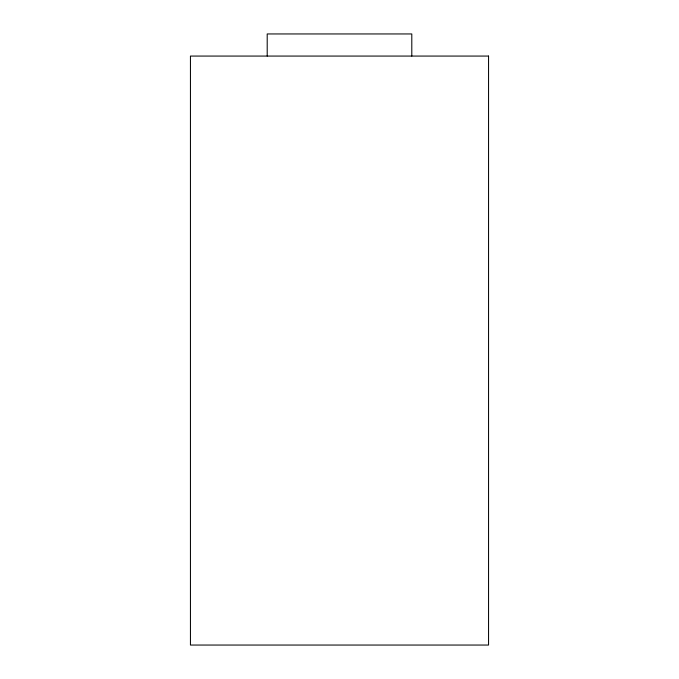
<?xml version="1.0" encoding="UTF-8"?>
<svg xmlns="http://www.w3.org/2000/svg" width="679" height="679" viewBox="0 0 679 679"><rect width="100%" height="100%" fill="white"/><g stroke="black" fill="none" stroke-linecap="round" stroke-linejoin="round"><path stroke-width="1.02" d="M411.797 56.068L411.797 33.95L267.203 33.95L267.203 56.068M488.557 56.068L190.443 56.068L190.443 645.05L488.557 645.05L488.557 56.068"/></g></svg>
